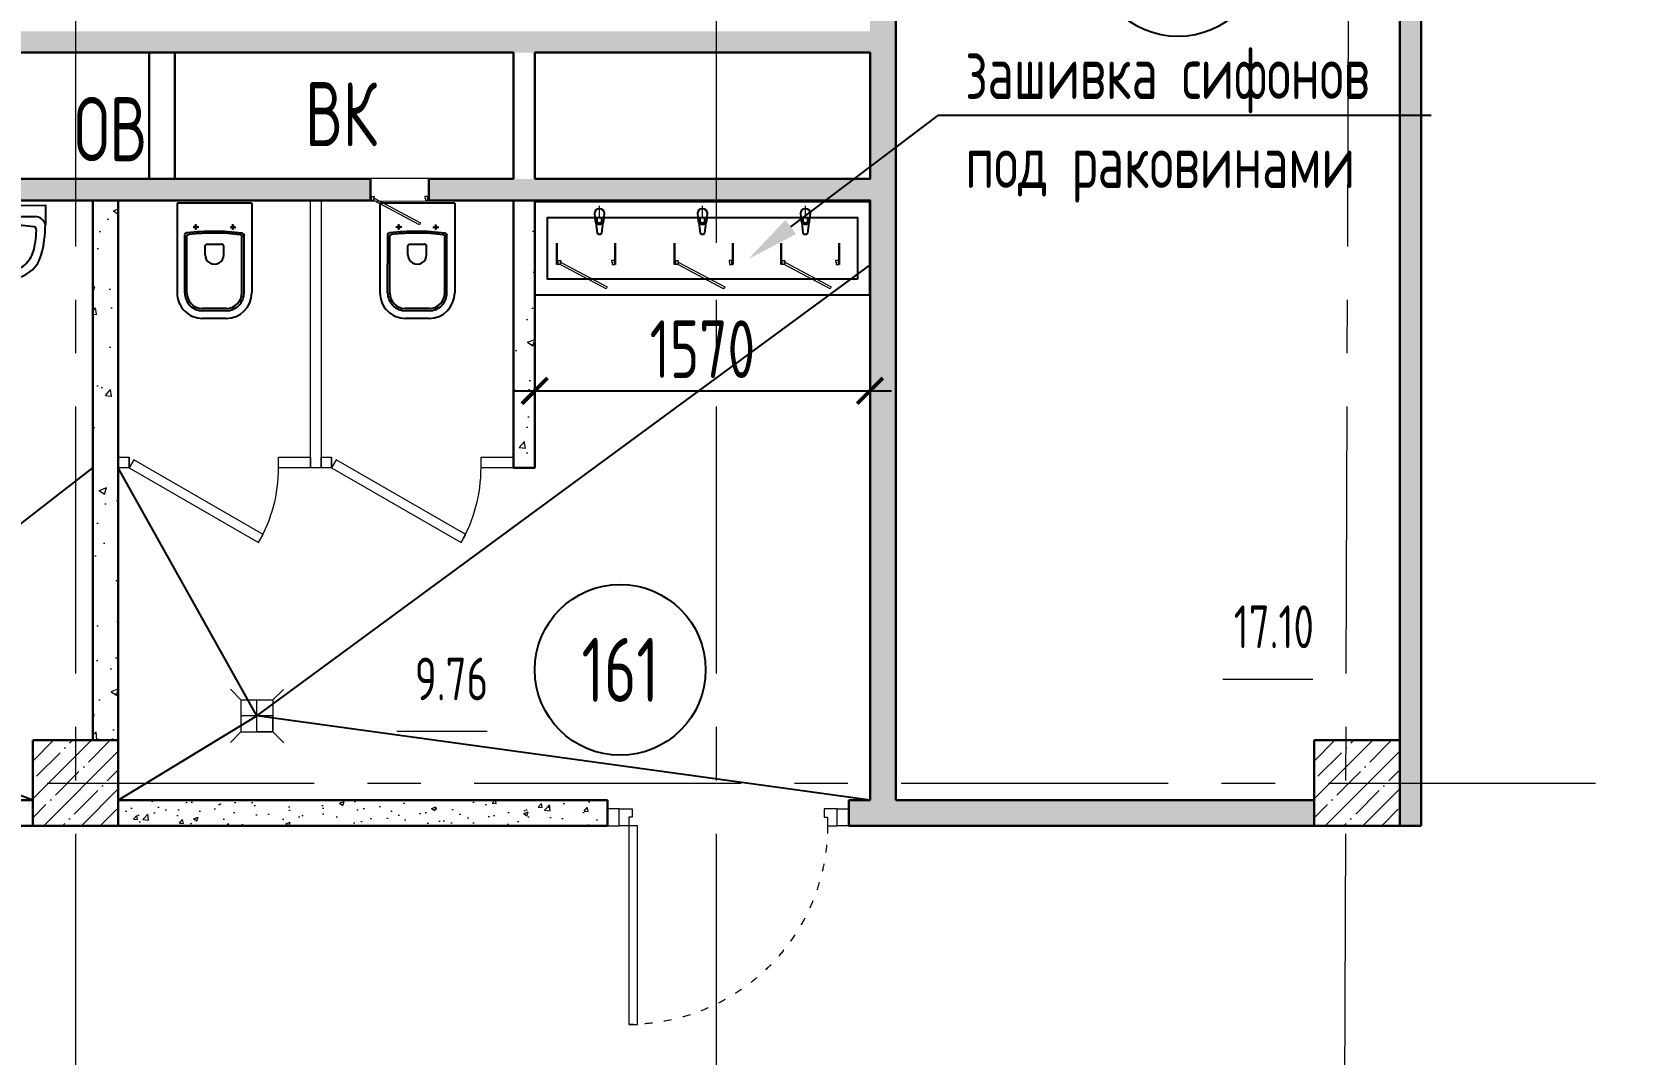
# Model space of a CAD drawing. Header units: millimetres. Extents: x -360149 to 682031, y -35655 to 209517.
# Drawn here: x -194439 to -186978, y 117332 to 122117 of the extents above; entities that cross this region are included whole.
import ezdxf
from ezdxf import colors
from ezdxf.entities.mleader import LeaderData, LeaderLine
from ezdxf.enums import TextEntityAlignment as Align
from ezdxf.math import Vec2, Vec3

# ---------------------------------------------------------------- set-up
doc = ezdxf.new("R2010")
doc.units = ezdxf.units.MM
doc.header["$MEASUREMENT"] = 0
doc.header["$PDMODE"] = 3
doc.header["$PDSIZE"] = -4
doc.linetypes.add('ACAD_ISO03W100', pattern=[30, 12, -18])
doc.linetypes.add('CENTER', pattern=[2, 1.25, -0.25, 0.25, -0.25])
doc.layers.get('0').update_dxf_attribs({"color": 250, "lineweight": 9})
doc.layers.get('Defpoints').update_dxf_attribs({"color": 6})
for name, color, linetype, lineweight in [('_АР ТЕКСТ', 250, 'Continuous', 25), ('АР_Выноски АПР', 7, 'Continuous', 5), ('АР_Двери', 175, 'Continuous', 18), ('АР_Колонны', 250, 'Continuous', 30), ('АР_Колонны Штрих', 250, 'Continuous', 5), ('АР_Маркер экспликации', 239, 'Continuous', 13), ('АР_Номер помещения', 1, 'Continuous', 25), ('АР_Оси', 195, 'Continuous', 9), ('АР_Отметки', 250, 'Continuous', 15), ('АР_Перегородки газоблок', 165, 'Continuous', 30), ('АР_Перегородки газоблок_Штрих', 165, 'Continuous', 5), ('АР_Перегородки сантехнические', 216, 'Continuous', 9), ('АР_Помещения_площадь', 19, 'Continuous', 9), ('Эвакуация', 7, 'Continuous', 9)]:
    doc.layers.add(name, color=color, linetype=linetype, lineweight=lineweight)
for name, color, linetype in [('АР_Отверстия', 251, 'Continuous'), ('Тонкая', 7, 'Continuous'), ('ТХ_ВК_оборуд.ТХ', 250, 'Continuous'), ('ТХ_ВК_трапы', 5, 'Continuous'), ('ТХ_сантехника', 253, 'Continuous')]:
    doc.layers.add(name, color=color, linetype=linetype)
doc.styles.add('ICOCPEUR', font='isocpeur.ttf')
doc.styles.add('ISOCPEUR', font='isocpeur.ttf', dxfattribs={"width": 0.7})
doc.styles.get("Standard").update_dxf_attribs({"font": 'isocpeur.ttf', "width": 0.7})
doc.dimstyles.new('R_100', dxfattribs={"dimtxt": 270, "dimasz": 120, "dimexe": 100, "dimexo": 0, "dimgap": 60, "dimtad": 1, "dimdec": 0, "dimrnd": 5, "dimzin": 0, "dimdsep": 46, "dimtxsty": 'ISOCPEUR', "dimblk": 'ARCHTICK', "dimcen": 0, "dimdle": 100, "dimclrd": 256, "dimclre": 256, "dimclrt": 256, "dimadec": 0, "dimazin": 0, "dimtfac": 2, "dimtdec": 0, "dimtofl": 0, "dimtmove": 1, "dimatfit": 3, "dimfxl": 1, "dimtvp": 3, "dimtolj": 1, "dimtzin": 0, "dimarcsym": 0})
pattern_1 = [(50, (0, 0), (215.17805, -18.82564), [22.5, -247.5]), (355, (0, 0), (-41.6254, 225.65764), [18, -198]), (100.45144, (17.93, -1.57), (173.55265, 206.832), [19.12206, -210.34263]), (46.1842, (0, 60), (320.1724, -49.65578), [33.75, -371.25]), (96.63564, (26.68, 55.86), (280.3986, 292.2356), [28.6831, -315.51413]), (351.18416, (0, 60), (280.3986, 292.2356), [27, -297]), (21, (30, 45), (179.07212, -120.78567), [22.5, -247.5]), (326, (30, 45), (72.9946, 217.54501), [18, -198]), (71.45144, (44.92, 34.93), (252.06671, 96.75935), [19.12206, -210.34263]), (37.5, (0, 0), (3.647957, 99.868156), [0, -195.6, 0, -201, 0, -198.75]), (7.5, (0, 0), (78.92086, 118.323514), [0, -114.6, 0, -191.1, 0, -75.75]), (327.5, (-66.9, 0), (160.14673, -6.766462), [0, -75, 0, -234, 0, -310.5]), (317.5, (-96.9, 0), (174.95585, 30.031495), [0, -97.5, 0, -155.4, 0, -220.5])]

# ---------------------------------------------------------------- blocks, each defined once
blk = doc.blocks.new('*U881')
for points in [[(-55, -80), (-55, 0), (-115, 0), (-115, -40), (-100, -40), (-100, -80), (-55, -80)], [(0, 0), (0, -80), (-55, -80), (-55, 0), (0, 0)], [(-1130, 0), (-1130, -80), (-1075, -80), (-1075, 0), (-1130, 0)], [(-1075, -80), (-1075, 0), (-1015, 0), (-1015, -40), (-1030, -40), (-1030, -80), (-1075, -80)]]:
    blk.add_lwpolyline(points)
blk.add_lwpolyline([(-100, -80), (-100, -1010), (-140, -1010), (-140, -80)], close=True)
at = {"linetype": 'ACAD_ISO03W100', "ltscale": 3}
blk.add_arc((-100, -80), 930, 180, 270, dxfattribs=at)
blk = doc.blocks.new('*U11')
for p, q in [((0, 0), (0, 50)), ((700, 0), (700, 50))]:
    blk.add_line(p, q)
blk.add_lwpolyline([(0, 0), (606.2, -350), (628.1, -312.1), (21.9, 37.9)], close=True)
blk.add_arc((0, 0), 700, 330, 0)
blk = doc.blocks.new('*U9')
for p, q in [((0, 0), (0, 50)), ((700, 0), (700, 50))]:
    blk.add_line(p, q)
blk.add_lwpolyline([(0, 0), (606.2, -350), (628.1, -312.1), (21.9, 37.9)], close=True)
blk.add_arc((0, 0), 700, 330, 0)
blk = doc.blocks.new('*U43')
at = {"layer": 'АР_Номер помещения', "color": 7}
blk.add_circle((-148.6, 854.3), 400, dxfattribs=at)
at = {"layer": 'АР_Помещения_площадь', "color": 7}
blk.add_line((483.2, -2555.5), (60.9, -2555.5), dxfattribs=at)
at = {"color": 7, "style": 'ISOCPEUR', "width": 0.7, "flags": 1}
blk.add_attdef('КАТЕГОРИЯ', (-499.2, -2092.2), '', height=250, dxfattribs=at)
at = {"layer": 'АР_Номер помещения', "color": 7, "style": 'ISOCPEUR', "width": 0.7}
blk.add_attdef('НОМЕР_ПОМЕЩЕНИЯ', text='', height=300, dxfattribs=at).set_placement((-148.6, 854.3), align=Align.MIDDLE_CENTER)
at = {"layer": 'АР_Помещения_площадь', "color": 7, "lineweight": 30, "width": 0.7, "flags": 104}
blk.add_attdef('ИМЯ_ПОМЕЩЕНИЯ', text='', height=100, dxfattribs=at).set_placement((157.6, 1217.1), align=Align.MIDDLE_CENTER)
at = {"layer": 'АР_Помещения_площадь', "color": 7, "style": 'ISOCPEUR', "width": 0.7}
blk.add_attdef('ПЛОЩАДЬ_ПОМЕЩЕНИЯ', text='', height=200, dxfattribs=at).set_placement((488.1, -2309), align=Align.MIDDLE_RIGHT)
blk = doc.blocks.new('*U44')
at = {"layer": 'АР_Номер помещения', "color": 7}
blk.add_circle((1297.4, -1678), 400, dxfattribs=at)
at = {"layer": 'АР_Помещения_площадь', "color": 7}
blk.add_line((674.2, -1967), (251.8, -1967), dxfattribs=at)
at = {"color": 7, "style": 'ISOCPEUR', "width": 0.7, "flags": 1}
blk.add_attdef('КАТЕГОРИЯ', (-499.2, -2092.2), '', height=250, dxfattribs=at)
at = {"layer": 'АР_Номер помещения', "color": 7, "style": 'ISOCPEUR', "width": 0.7}
blk.add_attdef('НОМЕР_ПОМЕЩЕНИЯ', text='', height=300, dxfattribs=at).set_placement((1297.4, -1678), align=Align.MIDDLE_CENTER)
at = {"layer": 'АР_Помещения_площадь', "color": 7, "lineweight": 30, "width": 0.7, "flags": 104}
blk.add_attdef('ИМЯ_ПОМЕЩЕНИЯ', text='', height=100, dxfattribs=at).set_placement((157.6, 1217.1), align=Align.MIDDLE_CENTER)
at = {"layer": 'АР_Помещения_площадь', "color": 7, "style": 'ISOCPEUR', "width": 0.7}
blk.add_attdef('ПЛОЩАДЬ_ПОМЕЩЕНИЯ', text='', height=200, dxfattribs=at).set_placement((679.1, -1720.5), align=Align.MIDDLE_RIGHT)
blk = doc.blocks.new('Из_буфера31843')
for p, q in [((355.9, 103.6), (351.9, 61.7)), ((365.8, 166.1), (359.2, 113.1)), ((363.3, 86.6), (363.3, 101.5)), ((390.5, 86.6), (363.3, 86.6)), ((394.6, 113.1), (388, 166.1)), ((390.5, 101.5), (390.5, 86.6)), ((401.9, 61.7), (397.9, 103.6)), ((905.9, 103.6), (901.9, 61.7)), ((915.8, 166.1), (909.2, 113.1)), ((913.3, 86.6), (913.3, 101.5)), ((940.5, 86.6), (913.3, 86.6)), ((944.6, 113.1), (938, 166.1)), ((940.5, 101.5), (940.5, 86.6)), ((951.9, 61.7), (947.9, 103.6)), ((1455.8, 103.6), (1451.8, 61.7)), ((1465.7, 166.1), (1459.1, 113.1)), ((1463.2, 86.6), (1463.2, 101.5)), ((1490.4, 86.6), (1463.2, 86.6)), ((1494.5, 113.1), (1487.9, 166.1)), ((1490.4, 101.5), (1490.4, 86.6)), ((1501.8, 61.7), (1497.8, 103.6))]:
    blk.add_line(p, q)
at = {"lineweight": 13, "ltscale": 500}
for p, q in [((376.9, 85), (376.9, 22.5)), ((926.9, 85), (926.9, 22.5)), ((1476.9, 85), (1476.9, 22.5))]:
    blk.add_line(p, q, dxfattribs=at)
for points in [[(1819.9, 500), (33.9, 500), (33.9, 0), (1819.9, 0)], [(1754.9, 415), (98.9, 415), (98.9, 85), (1754.9, 85)]]:
    blk.add_lwpolyline(points, close=True)
for centre, major_axis, start_param, end_param in [((376.9, 164.7), (-7.91, 7.91), 4.051589, 6.943986), ((926.9, 164.7), (-7.91, 7.91), 4.051589, 6.943986), ((1476.8, 164.7), (-7.91, 7.91), 4.051589, 6.943986), ((376.9, 101.7), (-14.9, -14.9), -1.35736, -0.875625), ((376.9, 101.7), (-14.9, 14.9), 4.498953, 6.496621), ((376.9, 101.5), (-9.62, 9.62), 3.926991, 7.068583), ((376.9, 101.7), (-14.9, 14.9), 4.017217, 4.498953), ((926.9, 101.7), (-14.9, -14.9), -1.35736, -0.875625), ((926.9, 101.7), (-14.9, 14.9), 4.498953, 6.496621), ((926.9, 101.5), (-9.62, 9.62), 3.926991, 7.068583), ((926.9, 101.7), (-14.9, 14.9), 4.017217, 4.498953), ((1476.8, 101.7), (-14.9, -14.9), -1.35736, -0.875625), ((1476.8, 101.7), (-14.9, 14.9), 4.498953, 6.496621), ((1476.8, 101.5), (-9.62, 9.62), 3.926991, 7.068583), ((1476.8, 101.7), (-14.9, 14.9), 4.017217, 4.498953), ((376.9, 61.7), (-17.7, -17.7), -0.785398, 2.356194), ((926.9, 61.7), (-17.7, -17.7), -0.785398, 2.356194), ((1476.8, 61.7), (-17.7, -17.7), -0.785398, 2.356194)]:
    blk.add_ellipse(centre, major_axis=major_axis, ratio=1, start_param=start_param, end_param=end_param)
blk = doc.blocks.new('Писуар')
for points in [[(0, 52.9), (116.5, 52.9, 0.328868), (164.1, 90, 0.066999), (144.5, 233.5, 0.172209), (82.4, 318.1, 0.143285), (0, 342, 0.143285), (-82.4, 318.1, 0.172209), (-144.5, 233.5, 0.066999), (-164.1, 90)], [(-58.2, 285.9, 0.137396), (-105.9, 222.3)], [(58.2, 285.9, -0.137396), (105.9, 222.3)], [(-164.1, 90, 0.328868), (-116.5, 52.9, 8)], [(0, 92.6, 0.419996), (-15.9, 76.8, 0.151492), (-10.6, 66.2), (0, 66.2)], [(0, 92.6, -0.419996), (15.9, 76.8, -0.151492), (10.6, 66.2), (0, 66.2)]]:
    blk.add_lwpolyline(points, format="xyb")
for points in [[(0, 0), (-164.1, 0), (-164.1, 90)], [(0, 0), (164.1, 0), (164.1, 90)], [(0, 52.9), (-116.5, 52.9)]]:
    blk.add_lwpolyline(points)
blk.add_lwpolyline([(-21.2, 0), (21.2, 0), (21.2, -15.9), (-21.2, -15.9)], close=True)
for centre, radius, start, end in [((0, 187.1), 114.7, 90, 120.51024), ((282.3, 110.1), 404.1, 163.87115, 178.96926), ((2.6, 912.1), 819.4, 262.01576, 269.81492)]:
    blk.add_arc(centre, radius, start, end)
at = {"extrusion": (0, 0, -1)}
for centre, radius, start, end in [((0, 187.1), 114.7, 90, 120.51024), ((282.3, 110.1), 404.1, 163.87115, 178.96926), ((2.6, 912.1), 819.4, 262.01576, 269.81492)]:
    blk.add_arc(centre, radius, start, end, dxfattribs=at)
for points, start_tangent, end_tangent in [([(-121.7, 117.4), (-111.2, 100.6)], (0.014037, -0.999901), (0.974129, -0.225992)), ([(121.7, 117.4), (111.2, 100.6)], (-0.014037, -0.999901), (-0.974129, -0.225992))]:
    blk.add_spline(points, degree=3, dxfattribs=dict(start_tangent=start_tangent, end_tangent=end_tangent))
for points in [[(-10.6, 132.4), (-10.6, 137.6), (-5.3, 137.6), (0, 137.6)], [(0, 121.8), (-5.3, 121.8), (-10.6, 127.1), (-10.6, 132.4)], [(10.6, 132.4), (10.6, 137.6), (5.3, 137.6), (0, 137.6)], [(0, 121.8), (5.3, 121.8), (10.6, 127.1), (10.6, 132.4)], [(164.1, 90), (158.8, 68.8), (137.6, 52.9), (116.5, 52.9)]]:
    blk.add_open_spline(points, degree=3)
blk = doc.blocks.new('унитаз поликлиники')
for p, q in [((0, 175), (0, -175)), ((0, 175), (420, 175)), ((125.6, 86.7), (99.5, 86.7)), ((112.4, 73.1), (112.4, 100.2)), ((420, 138.7), (149.6, 138.7)), ((420, 129), (156.8, 128.7)), ((191.9, -33.7), (191.9, 33.7)), ((242.4, 43.7), (201.9, 43.7)), ((494, 57.1), (494, -57.1)), ((504, 55), (504, -55)), ((540, 55), (540, -55)), ((112.3, -73), (112.3, -100.1)), ((242.4, -43.7), (201.9, -43.7)), ((125.5, -86.5), (99.4, -86.5)), ((420, -139), (147.9, -138.7)), ((420, -129), (155.2, -128.7)), ((0, -175), (420, -175))]:
    blk.add_line(p, q)
for centre, radius, start, end in [((420, 55), 120, 0, 90), ((420.5, 55.2), 83.5, 359.86187, 90.33349), ((420, 55), 74, 0, 90), ((242.4, 0), 43.7, 270, 90), ((420, -55), 120, 270, 0), ((420, -55), 84, 270, 0), ((420, -55), 74, 270, 358.40182)]:
    blk.add_arc(centre, radius, start, end)
at = {"extrusion": (0, 0, -1)}
for centre, major_axis, ratio, start_param, end_param in [((112.4, 86.8), (3.55, 3.55), 1, 5.504025, 11.78721), ((1158.1, 0), (-731, -726.4), 0.993775, 0.659849, 0.910919), ((984.1, 0), (-23.4, -941.4), 0.89728, 1.422258, 1.677847), ((149.5, 127.3), (-5.6, -10.5), 0.821373, 1.269211, 2.570669), ((154.4, 119.8), (-5.61, -7.72), 0.798093, 1.232924, 2.686723), ((201.9, -33.5), (4.12, -9.49), 0.964797, 0.42926, 1.943413), ((147.9, -127.5), (5.4, -10.4), 0.836443, 0.56114, 1.877577), ((155.2, -117.5), (5.3, -10.4), 0.842984, 0.549902, 1.8819)]:
    blk.add_ellipse(centre, major_axis=major_axis, ratio=ratio, start_param=start_param, end_param=end_param, dxfattribs=at)
for centre, major_axis, ratio, start_param, end_param in [((201.9, 33.5), (4.12, 9.49), 0.964797, 0.42926, 1.943413), ((112.3, -86.6), (3.54, -3.55), 1, 5.504025, 11.78721)]:
    blk.add_ellipse(centre, major_axis=major_axis, ratio=ratio, start_param=start_param, end_param=end_param)
blk = doc.blocks.new('_ArchTick')
at = {"color": 0, "linetype": 'ByBlock', "const_width": 0.15}
blk.add_lwpolyline([(-0.5, -0.5), (0.5, 0.5)], dxfattribs=at)
blk = doc.blocks.new('*D833')
at = {"layer": 'Defpoints', "lineweight": -2, "ltscale": 100, "transparency": 16777216}
for p, q in [((-192083.9, 120436.6), (-192083.9, 120536.7)), ((-190513.9, 120436.7), (-190513.9, 120536.7)), ((-192183.9, 120436.7), (-190413.9, 120436.7))]:
    blk.add_line(p, q, dxfattribs=at)
at = {"layer": 'Defpoints', "color": 0, "lineweight": 13, "ltscale": 100, "transparency": 16777216}
for p in [(-192083.9, 120436.6), (-190513.9, 120436.7), (-190513.9, 120436.7)]:
    blk.add_point(p, dxfattribs=at)
at = {"layer": 'Defpoints', "lineweight": -2, "ltscale": 100, "transparency": 16777216, "xscale": 120, "yscale": 120, "zscale": 120, "rotation": 180}
blk.add_blockref('_ArchTick', (-192083.9, 120436.7), dxfattribs=at)
at = {"layer": 'Defpoints', "lineweight": -2, "ltscale": 100, "transparency": 16777216, "xscale": 120, "yscale": 120, "zscale": 120}
blk.add_blockref('_ArchTick', (-190513.9, 120436.7), dxfattribs=at)
at = {"layer": 'Defpoints', "ltscale": 100, "transparency": 16777216, "insert": (-191298.9, 120631.7), "char_height": 270, "attachment_point": 5, "style": 'ISOCPEUR'}
blk.add_mtext('\\A1;1570', dxfattribs=at)
blk = doc.blocks.new('_DotSmall')
at = {"color": 0, "linetype": 'ByBlock', "const_width": 0.5}
blk.add_lwpolyline([(-0.0625, 0, 1), (0.0625, 0, 1)], format="xyb", close=True, dxfattribs=at)
blk = doc.blocks.new('Трап ТХ')
at = {"layer": 'ТХ_ВК_трапы', "color": 5, "lineweight": 0}
for p, q in [((305243.2, -196674.3), (305292.9, -196724.5)), ((305292.9, -196724.5), (305292.9, -196874.5)), ((305292.9, -196724.5), (305442.2, -196724.5)), ((305367.6, -196874.5), (305367.6, -196724.5)), ((305491.2, -196675.5), (305442.2, -196724.5)), ((305442.2, -196724.5), (305442.2, -196874.5)), ((305442.2, -196799.5), (305292.9, -196799.5)), ((305442.2, -196874.5), (305442.2, -196799.5)), ((305243.2, -196924.3), (305292.9, -196874.5)), ((305292.9, -196874.5), (305442.2, -196874.5)), ((305442.2, -196874.5), (305367.6, -196874.5)), ((305493.2, -196925.5), (305442.2, -196874.5))]:
    blk.add_line(p, q, dxfattribs=at)
blk = doc.blocks.new('*U1076')
at = {"color": 7}
blk.add_wipeout([(-565, 60), (445, 60), (445, -310), (-565, -310)], dxfattribs=at)
for p, q in [((-530, 60), (-565, 60)), ((-550, 60), (-550, -10)), ((-550, -10), (-550, 60)), ((-510, 60), (-530, 60)), ((-510, 20), (-510, 60)), ((-500, 20), (-510, 20)), ((-500, -10), (-500, 20)), ((380, -10), (380, 20)), ((380, 20), (390, 20)), ((390, 20), (390, 60)), ((390, 60), (410, 60)), ((410, 60), (445, 60)), ((430, 60), (430, -10)), ((430, -10), (430, 60)), ((-565, -10), (-530, -10)), ((-530, -10), (-500, -10)), ((410, -10), (380, -10)), ((445, -10), (410, -10))]:
    blk.add_line(p, q)
at = {"lineweight": 30}
for p, q in [((-565, 60), (-565, -310)), ((445, 60), (445, -310))]:
    blk.add_line(p, q, dxfattribs=at)
blk.add_lwpolyline([(389, 60), (370, 25), (-424, 448), (-406, 483)], close=True)
blk = doc.blocks.new('*U1077')
at = {"color": 7}
blk.add_wipeout([(-565, 60), (445, 60), (445, -310), (-565, -310)], dxfattribs=at)
for p, q in [((-530, 60), (-565, 60)), ((-550, 60), (-550, -10)), ((-550, -10), (-550, 60)), ((-510, 60), (-530, 60)), ((-510, 20), (-510, 60)), ((-500, 20), (-510, 20)), ((-500, -10), (-500, 20)), ((380, -10), (380, 20)), ((380, 20), (390, 20)), ((390, 20), (390, 60)), ((390, 60), (410, 60)), ((410, 60), (445, 60)), ((430, 60), (430, -10)), ((430, -10), (430, 60)), ((-565, -10), (-530, -10)), ((-530, -10), (-500, -10)), ((410, -10), (380, -10)), ((445, -10), (410, -10))]:
    blk.add_line(p, q)
at = {"lineweight": 30}
for p, q in [((-565, 60), (-565, -310)), ((445, 60), (445, -310))]:
    blk.add_line(p, q, dxfattribs=at)
blk.add_lwpolyline([(389, 60), (370, 25), (-424, 448), (-406, 483)], close=True)
blk = doc.blocks.new('*U1558')
at = {"color": 7}
blk.add_wipeout([(-565, 60), (445, 60), (445, -313), (-565, -313)], dxfattribs=at)
for p, q in [((-530, 60), (-565, 60)), ((-550, 60), (-550, -10)), ((-550, -10), (-550, 60)), ((-510, 60), (-530, 60)), ((-510, 20), (-510, 60)), ((-500, 20), (-510, 20)), ((-500, -10), (-500, 20)), ((380, -10), (380, 20)), ((380, 20), (390, 20)), ((390, 20), (390, 60)), ((390, 60), (410, 60)), ((410, 60), (445, 60)), ((430, 60), (430, -10)), ((430, -10), (430, 60)), ((-565, -10), (-530, -10)), ((-530, -10), (-500, -10)), ((410, -10), (380, -10)), ((445, -10), (410, -10))]:
    blk.add_line(p, q)
at = {"lineweight": 30}
for p, q in [((-565, 60), (-565, -313)), ((445, 60), (445, -313))]:
    blk.add_line(p, q, dxfattribs=at)
blk.add_lwpolyline([(389, 60), (370, 25), (-424, 448), (-406, 483)], close=True)

msp = doc.modelspace()

# ---------------------------------------------------------------- hatches: boundary and pattern name
at = {"layer": 'АР_Колонны Штрих', "ltscale": 100}
h = msp.add_hatch(dxfattribs=at)
h.set_pattern_fill('ANSI35', color=256, scale=500)
h.set_pattern_definition([(45, (-1151486.01, 158672.16), (-88.388348, 88.388348), []), (45, (-1151397.63, 158672.16), (-88.388348, 88.388348), [156.25, -31.25, 0, -31.25])])
h.paths.add_polyline_path([(-194033.92, 118800.68), (-194433.92, 118800.68), (-194433.92, 118400.68), (-194033.92, 118400.68)])
h = msp.add_hatch(dxfattribs=at)
h.set_pattern_fill('ANSI35', color=256, scale=500)
h.set_pattern_definition([(45, (-1145486.01, 158672.16), (-88.388348, 88.388348), []), (45, (-1145397.63, 158672.16), (-88.388348, 88.388348), [156.25, -31.25, 0, -31.25])])
h.paths.add_polyline_path([(-188033.92, 118800.68), (-188433.92, 118800.68), (-188433.92, 118400.68), (-188033.92, 118400.68)])
at = {"layer": 'АР_Перегородки газоблок_Штрих', "ltscale": 100}
h = msp.add_hatch(dxfattribs=at)
h.set_pattern_fill('AR-CONC', color=256, scale=30)
h.set_pattern_definition(pattern_1)
h.paths.add_polyline_path([(-190393.92, 123152.39), (-190513.92, 123152.39), (-190513.91, 122120.32), (-197362.45, 122120.32), (-197362.45, 122020.31), (-190513.91, 122020.31), (-190513.9, 121428.48), (-197383.92, 121428.48), (-197383.92, 121328.5), (-190513.9, 121328.51), (-190513.9, 121322.61), (-190513.9, 121322.61), (-190513.9, 120884.3), (-190513.86, 118520.66), (-190613.18, 118520.66), (-190613.18, 118400.66), (-188433.92, 118400.68), (-188433.92, 118520.68), (-190393.86, 118520.66)])
edge = h.paths.add_edge_path()
edge.add_line((-197363.92, 121105.74), (-197363.92, 121143.32))
edge.add_arc((-197538.81, 121433.33), 338.67, 279.328159, 301.092484, ccw=False)
edge.add_line((-197483.92, 121099.14), (-197483.92, 118520.66))
edge.add_line((-197483.92, 118520.66), (-197633.88, 118520.65))
edge.add_line((-197633.88, 118520.65), (-197633.87, 118400.65))
edge.add_line((-197633.87, 118400.65), (-197264.95, 118400.65))
edge.add_line((-197264.95, 118400.65), (-197264.96, 118520.65))
edge.add_line((-197264.96, 118520.65), (-197363.92, 118520.67))
edge.add_line((-197363.92, 118520.67), (-197363.92, 121105.74))
h.paths.add_polyline_path([(-187933.92, 123270.68), (-187993.92, 123270.82), (-188033.91, 123270.82), (-188033.92, 121714.32), (-188033.92, 118400.68), (-187933.92, 118400.68), (-187933.92, 121948.47)])
h = msp.add_hatch(dxfattribs=at)
h.set_pattern_fill('AR-CONC', color=256, scale=2)
h.set_pattern_definition([(50, (-674236.68, -51868.7), (364.36934, -31.87817), [38.1, -419.1]), (355, (-674236.68, -51868.7), (-70.48684, 382.1137), [30.48, -335.28117]), (100.451445, (-674206.3, -51871.36), (293.8825, 350.2355), [32.38002, -356.1805]), (46.1842, (-674236.7, -51767.1), (542.1581, -84.08466), [57.15, -628.65]), (96.63556, (-674191.5, -51774.1), (474.80827, 494.85225), [48.57005, -534.2712]), (351.18415, (-674236.7, -51767.1), (474.80827, 494.85225), [45.71993, -502.91946]), (21, (-674185.88, -51792.5), (303.22878, -204.5304), [38.1, -419.1]), (326, (-674185.88, -51792.5), (123.60406, 368.37593), [30.48, -335.28]), (71.451445, (-674160.6, -51809.55), (426.83284, 163.84554), [32.38002, -356.17988]), (37.5, (-674236.68, -51868.7), (6.177207, 169.110078), [0, -331.216, 0, -340.36, 0, -336.55]), (7.5, (-674236.68, -51868.7), (133.639325, 200.36115), [0, -194.056, 0, -323.596, 0, -128.27]), (327.5, (-674349.96, -51868.7), (271.18119, -11.457488), [0, -127, 0, -396.24, 0, -525.78]), (317.5, (-674400.76, -51868.7), (296.25836, 50.85298), [0, -165.1, 0, -263.144, 0, -373.38])])
h.paths.add_polyline_path([(-194153.92, 121328.51), (-194153.91, 118800.71), (-194033.93, 118800.65), (-194033.92, 121328.51)])
h = msp.add_hatch(dxfattribs=at)
h.set_pattern_fill('AR-CONC', color=256, scale=2)
h.set_pattern_definition([(50, (-672286.7, -50233.2), (364.36934, -31.87817), [38.1, -419.1]), (355, (-672286.7, -50233.2), (-70.48684, 382.1137), [30.48, -335.28117]), (100.451445, (-672256.33, -50235.87), (293.8825, 350.2355), [32.38002, -356.1805]), (46.1842, (-672286.7, -50131.6), (542.1581, -84.08466), [57.15, -628.65]), (96.63556, (-672241.5, -50138.6), (474.80827, 494.85225), [48.57005, -534.2712]), (351.18415, (-672286.7, -50131.6), (474.80827, 494.85225), [45.71993, -502.91946]), (21, (-672235.9, -50157), (303.22878, -204.5304), [38.1, -419.1]), (326, (-672235.9, -50157), (123.60406, 368.37593), [30.48, -335.28]), (71.451445, (-672210.62, -50174.06), (426.83284, 163.84554), [32.38002, -356.17988]), (37.5, (-672286.69, -50233.21), (6.177207, 169.110078), [0, -331.216, 0, -340.36, 0, -336.55]), (7.5, (-672286.7, -50233.21), (133.639325, 200.36115), [0, -194.056, 0, -323.596, 0, -128.27]), (327.5, (-672399.98, -50233.21), (271.18119, -11.457488), [0, -127, 0, -396.24, 0, -525.78]), (317.5, (-672450.78, -50233.21), (296.25836, 50.85298), [0, -165.1, 0, -263.144, 0, -373.38])])
h.paths.add_polyline_path([(-192183.93, 121200.32), (-192183.93, 120116.18), (-192083.93, 120116.15), (-192083.92, 121200.32)])
h = msp.add_hatch(dxfattribs=at)
h.set_pattern_fill('AR-CONC', color=256, scale=30)
h.set_pattern_definition(pattern_1)
h.paths.add_polyline_path([(-194433.91, 118520.65), (-196134.95, 118520.66), (-196134.95, 118400.65), (-194433.92, 118400.65)])
h = msp.add_hatch(dxfattribs=at)
h.set_pattern_fill('AR-CONC', color=256, scale=30)
h.set_pattern_definition(pattern_1)
h.paths.add_polyline_path([(-194033.92, 118520.7), (-194033.92, 118400.7), (-194033.91, 118400.7), (-194033.92, 118520.7), (-191743.18, 118520.67), (-191743.17, 118400.67), (-194033.92, 118400.7), (-194033.92, 118520.7), (-194033.91, 118400.7), (-194033.92, 118520.7)])

# ---------------------------------------------------------------- linework, layer by layer
at = {"layer": 'АР_Колонны', "ltscale": 100}
for points in [[(-194433.92, 118800.68), (-194033.92, 118800.68), (-194033.92, 118400.68), (-194433.92, 118400.68)], [(-188433.92, 118800.68), (-188033.92, 118800.68), (-188033.92, 118400.68), (-188433.92, 118400.68)]]:
    msp.add_lwpolyline(points, close=True, dxfattribs=at)
at = {"layer": 'АР_Оси', "linetype": 'CENTER', "ltscale": 1000}
for p, q in [((-194233.92, 134363.15), (-194233.92, 78630.8)), ((-191233.92, 134363.15), (-191233.92, 74900.03)), ((-188233.92, 134363.15), (-188423.92, 78630.8)), ((-224367.61, 118600.68), (-141189.21, 118600.68))]:
    msp.add_line(p, q, dxfattribs=at)
at = {"layer": 'АР_Перегородки газоблок', "ltscale": 100}
msp.add_line((-188033.92, 121714.32), (-188033.92, 123270.82), dxfattribs=at)
for points in [[(-188033.91, 123270.82), (-187933.92, 123270.82), (-187933.92, 121744.5)], [(-190393.86, 123152.39), (-190393.86, 118520.66)], [(-192183.93, 122020.32), (-195903.92, 122020.32)], [(-193889.13, 121428.51), (-193889.13, 122020.32)], [(-193769.13, 122020.32), (-193769.13, 121428.48)], [(-192183.93, 121428.5), (-192183.93, 122020.32)], [(-190513.91, 122020.31), (-192083.93, 122020.32)], [(-192083.93, 122020.32), (-192083.93, 121428.48)], [(-192083.93, 121428.48), (-190513.9, 121428.48), (-190513.91, 122020.31), (-192083.93, 122020.31)], [(-187933.92, 121948.47), (-187933.92, 118400.68)], [(-188033.92, 118400.68), (-188033.92, 121828.47)], [(-195903.92, 121428.48), (-192912.49, 121428.49)], [(-193188.92, 121428.5), (-192183.93, 121428.5)], [(-192183.93, 121328.51), (-195903.92, 121328.51)], [(-194153.91, 118800.68), (-194153.92, 121328.51)], [(-194033.92, 121328.51), (-194033.92, 118800.68)], [(-192183.93, 120076.15), (-192183.93, 121328.51)], [(-192183.93, 121328.48), (-192183.93, 121328.51)], [(-192183.92, 121328.48), (-190513.9, 121328.51), (-190513.86, 118520.66)], [(-192083.92, 121328.48), (-192083.93, 120076.15)], [(-192083.93, 120076.15), (-192183.93, 120076.15)], [(-196134.95, 118520.65), (-194433.92, 118520.65)], [(-194033.92, 118520.68), (-191743.18, 118520.68)], [(-191743.18, 118520.69), (-191743.18, 118400.69)], [(-190613.18, 118520.66), (-190513.86, 118520.66)], [(-190613.18, 118400.66), (-190613.18, 118520.66)], [(-190393.86, 118520.65), (-188433.92, 118520.68)], [(-194433.92, 118400.65), (-196134.95, 118400.64)], [(-191743.18, 118400.66), (-194033.92, 118400.68)], [(-188433.92, 118400.68), (-190613.18, 118400.66)], [(-188033.92, 118400.68), (-187933.92, 118400.68)]]:
    msp.add_lwpolyline(points, dxfattribs=at)
at = {"layer": 'АР_Перегородки сантехнические', "lineweight": 0}
for points in [[(-193133.93, 121328.51), (-193083.93, 121328.51), (-193083.92, 120076.15), (-193133.92, 120076.15)], [(-193983.44, 120126.15), (-193983.44, 120076.15), (-194033.92, 120076.15), (-194033.92, 120126.15)], [(-193133.92, 120126.15), (-193133.92, 120076.15), (-193283.44, 120076.15), (-193283.44, 120126.15)], [(-193035.47, 120126.15), (-193035.47, 120076.15), (-193083.92, 120076.15), (-193083.92, 120126.15)], [(-192183.93, 120126.15), (-192183.93, 120076.15), (-192335.47, 120076.15), (-192335.47, 120126.15)]]:
    msp.add_lwpolyline(points, close=True, dxfattribs=at)
at = {"layer": 'Тонкая', "ltscale": 500}
for points in [[(-194433.92, 118520.65), (-195596.72, 118956.11), (-194153.92, 120076.14)], [(-194033.92, 118520.68), (-193384.78, 118915.17), (-194033.92, 120076.15)]]:
    msp.add_lwpolyline(points, dxfattribs=at)
at = {"layer": 'Эвакуация', "lineweight": 18}
msp.add_line((-193933.36, 122018.03), (-193889.13, 122020.7), dxfattribs=at)

# ---------------------------------------------------------------- block references
at = {"layer": 'АР_Двери', "lineweight": 30}
for name, p in [('*U9', (-193983.44, 120076.15)), ('*U11', (-193035.47, 120076.15))]:
    msp.add_blockref(name, p, dxfattribs=at)
at = {"layer": 'АР_Двери', "xscale": -1}
msp.add_blockref('*U881', (-191743.18, 118480.66), dxfattribs=at)
at = {"layer": 'АР_Маркер экспликации'}
ref = msp.add_blockref('*U43', (-188923.68, 121641.25), dxfattribs=at)
ref.add_attrib('НОМЕР_ПОМЕЩЕНИЯ', '162', dxfattribs={"layer": 'АР_Номер помещения', "color": 7, "height": 300, "style": 'ISOCPEUR', "width": 0.7}).set_placement((-189072.24, 122495.56), align=Align.MIDDLE_CENTER)
ref.add_attrib('ПЛОЩАДЬ_ПОМЕЩЕНИЯ', '17.10', dxfattribs={"layer": 'АР_Помещения_площадь', "color": 7, "height": 200, "style": 'ISOCPEUR', "width": 0.7}).set_placement((-188435.54, 119332.24), align=Align.MIDDLE_RIGHT)
ref = msp.add_blockref('*U44', (-192981.19, 120808.51), dxfattribs=at)
ref.add_attrib('НОМЕР_ПОМЕЩЕНИЯ', '161', dxfattribs={"layer": 'АР_Номер помещения', "color": 7, "height": 300, "style": 'ISOCPEUR', "width": 0.7}).set_placement((-191683.79, 119130.51), align=Align.MIDDLE_CENTER)
ref.add_attrib('ПЛОЩАДЬ_ПОМЕЩЕНИЯ', '9.76', dxfattribs={"layer": 'АР_Помещения_площадь', "color": 7, "height": 200, "style": 'ISOCPEUR', "width": 0.7}).set_placement((-192302.11, 119088.01), align=Align.MIDDLE_RIGHT)
at = {"layer": 'ТХ_ВК_оборуд.ТХ'}
msp.add_blockref('Трап ТХ', (-498752.34, 315714.7), dxfattribs=at)
at = {"layer": 'ТХ_сантехника', "ltscale": 100, "rotation": 180.0015666875582}
msp.add_blockref('Писуар', (-194539.43, 121305.18), dxfattribs=at)
at = {"layer": 'ТХ_сантехника', "rotation": 270.0015666875582}
for p in [(-193583.95, 121315.75), (-192633.94, 121315.72)]:
    msp.add_blockref('унитаз поликлиники', p, dxfattribs=at)
at = {"layer": 'ТХ_сантехника', "xscale": -0.876620401558563, "yscale": 0.876620401558563, "zscale": 0.876620401558563, "rotation": 180}
msp.add_blockref('Из_буфера31843', (-192111.43, 121322.61), dxfattribs=at)

# ---------------------------------------------------------------- texts
at = {"layer": 'АР_Отверстия', "color": 1, "ltscale": 100, "insert": (-192991.11, 121731.9), "char_height": 300, "attachment_point": 5, "line_spacing_factor": 0.7, "style": 'ICOCPEUR'}
msp.add_mtext('\\A1;{\\W0.7;ВК}', dxfattribs=at)
at = {"layer": 'АР_Отверстия', "ltscale": 100, "insert": (-194069.8, 121661.75), "char_height": 300, "attachment_point": 5, "line_spacing_factor": 0.7, "style": 'ICOCPEUR'}
msp.add_mtext('\\A1;{\\W0.7;ОВ}', dxfattribs=at)

# ---------------------------------------------------------------- dimensions: what is measured, and where the dimension line sits
at = {"layer": 'Defpoints', "ltscale": 100}
dim = msp.add_linear_dim(base=(-190513.89, 120436.66), p1=(-192083.93, 120436.64), p2=(-190513.89, 120436.66), dimstyle='R_100', override={"dimpost": '\\X', "dimfxl": 2.5, "dimarcsym": 1}, dxfattribs=at)
dim.commit()
dim.dimension.update_dxf_attribs({"geometry": '*D833', "text_midpoint": (-191298.91, 120631.66)})

# ---------------------------------------------------------------- leaders
at = {"layer": '_АР ТЕКСТ'}
ml = msp.add_multileader_mtext('Standard', dxfattribs=at)
ml.set_content('{\\W0.8;-2,550}', color=256, style='ISOCPEUR')
ml.set_leader_properties(color=256, linetype='Continuous', lineweight=-1)
ml.set_arrow_properties(name='DOTSMALL')
ml.build(insert=Vec2(0, 0))
ml.multileader.update_dxf_attribs({"has_text_frame": 1, "text_left_attachment_type": 4, "text_right_attachment_type": 4, "dogleg_length": 100, "arrow_head_size": 180})
ctx = ml.context
ctx.base_point, ctx.char_height, ctx.arrow_head_size, ctx.landing_gap_size, ctx.plane_origin = Vec3(-302775.82, 123943.26, -1.96), 250, 180, 50, Vec3(-302295.49, 121699.25, -1.96)
ctx.left_attachment, ctx.right_attachment = 4, 4
notes = []
notes.append((ctx, [(0, (0, 0, 0), (0, 0), (1, 0), 1, [])]))
ctx.mtext.insert, ctx.mtext.width, ctx.mtext.defined_height, ctx.mtext.line_spacing_style, ctx.mtext.flow_direction = Vec3(-302725.82, 124276.6, -1.96), 801.0864, 330.71, 2, 5
ml = msp.add_multileader_mtext('Standard', dxfattribs=at)
ml.set_content('{\\W0.8;-2,550}', color=256, style='ISOCPEUR')
ml.set_leader_properties(color=256, linetype='Continuous', lineweight=-1)
ml.set_arrow_properties(name='DOTSMALL')
ml.build(insert=Vec2(0, 0))
ml.multileader.update_dxf_attribs({"has_text_frame": 1, "text_left_attachment_type": 4, "text_right_attachment_type": 4, "dogleg_length": 100, "arrow_head_size": 180})
ctx = ml.context
ctx.base_point, ctx.char_height, ctx.arrow_head_size, ctx.landing_gap_size, ctx.plane_origin = Vec3(-314736.01, 120073.28, -1.96), 250, 180, 50, Vec3(-314255.68, 117829.26, -1.96)
ctx.left_attachment, ctx.right_attachment = 4, 4
notes.append((ctx, [(0, (0, 0, 0), (0, 0), (1, 0), 1, [])]))
ctx.mtext.insert, ctx.mtext.width, ctx.mtext.defined_height, ctx.mtext.line_spacing_style, ctx.mtext.flow_direction = Vec3(-314686.01, 120406.61, -1.96), 801.0864, 330.71, 2, 5
at = {"layer": 'АР_Выноски АПР'}
ml = msp.add_multileader_mtext('Standard', dxfattribs=at)
ml.set_content('зашивка сифонов \\Pпод раковинами', color=256, style='ISOCPEUR')
ml.set_leader_properties()
ml.build(insert=Vec2(0, 0))
ml.multileader.update_dxf_attribs({"text_left_attachment_type": 6, "text_right_attachment_type": 6, "dogleg_length": 100, "arrow_head_size": 250})
ctx = ml.context
ctx.base_point, ctx.char_height, ctx.arrow_head_size, ctx.landing_gap_size, ctx.plane_origin = Vec3(-190093.21, 121727.8), 250, 250, 25, Vec3(-184592.62, 131529.89)
ctx.left_attachment, ctx.right_attachment = 6, 6
notes.append((ctx, [(0, (1, 1, 0), (-190193.21, 121727.8), (1, 0), 100, [(2, [(-191084.34, 121053.22)], 0, [])])]))
ctx.mtext.insert, ctx.mtext.width, ctx.mtext.defined_height, ctx.mtext.flow_direction = Vec3(-190068.21, 122052.8), 4200.7654, 12.17, 5
at = {"layer": 'АР_Отметки'}
ml = msp.add_multileader_mtext('Standard', dxfattribs=at)
ml.set_content('%%P0,000', color=256, style='ISOCPEUR')
ml.set_leader_properties(color=256, linetype='Continuous', lineweight=-1)
ml.set_arrow_properties(name='DOTSMALL')
ml.build(insert=Vec2(0, 0))
ml.multileader.update_dxf_attribs({"has_text_frame": 1, "text_left_attachment_type": 4, "text_right_attachment_type": 4, "dogleg_length": 100, "arrow_head_size": 180})
ctx = ml.context
ctx.base_point, ctx.char_height, ctx.arrow_head_size, ctx.landing_gap_size, ctx.plane_origin = Vec3(-188172.51, 132152.93), 250, 180, 50, Vec3(-190605.43, 130585.92)
ctx.left_attachment, ctx.right_attachment = 4, 4
notes.append((ctx, [(0, (0, 0, 0), (0, 0), (1, 0), 1, [])]))
ctx.mtext.insert, ctx.mtext.width, ctx.mtext.line_spacing_style, ctx.mtext.flow_direction = Vec3(-188122.51, 132486.27), 852.697, 2, 5
ml = msp.add_multileader_mtext('Standard', dxfattribs=at)
ml.set_content('%%P0,000', color=256, style='ISOCPEUR')
ml.set_leader_properties(color=256, linetype='Continuous', lineweight=-1)
ml.set_arrow_properties(name='DOTSMALL')
ml.build(insert=Vec2(0, 0))
ml.multileader.update_dxf_attribs({"has_text_frame": 1, "text_left_attachment_type": 4, "text_right_attachment_type": 4, "dogleg_length": 100, "arrow_head_size": 180})
ctx = ml.context
ctx.base_point, ctx.char_height, ctx.arrow_head_size, ctx.landing_gap_size, ctx.plane_origin = Vec3(-195860.62, 128720.74, -0.16), 250, 180, 50, Vec3(-198931.7, 127131.19, -0.16)
ctx.left_attachment, ctx.right_attachment = 4, 4
notes.append((ctx, [(0, (0, 0, 0), (0, 0), (1, 0), 1, [])]))
ctx.mtext.insert, ctx.mtext.width, ctx.mtext.line_spacing_style, ctx.mtext.flow_direction = Vec3(-195810.62, 129054.08, -0.16), 852.697, 2, 5
ml = msp.add_multileader_mtext('Standard', dxfattribs=at)
ml.set_content('{\\W0.8;-2,250}', color=256, style='ISOCPEUR')
ml.set_leader_properties(color=256, linetype='Continuous', lineweight=-1)
ml.set_arrow_properties(name='DOTSMALL')
ml.build(insert=Vec2(0, 0))
ml.multileader.update_dxf_attribs({"has_text_frame": 1, "text_left_attachment_type": 4, "text_right_attachment_type": 4, "dogleg_length": 100, "arrow_head_size": 180})
ctx = ml.context
ctx.base_point, ctx.char_height, ctx.arrow_head_size, ctx.landing_gap_size, ctx.plane_origin = Vec3(-297233.62, 128352.86), 250, 180, 50, Vec3(-296855.54, 126878.84)
ctx.left_attachment, ctx.right_attachment = 4, 4
notes.append((ctx, [(0, (0, 0, 0), (0, 0), (1, 0), 1, [])]))
ctx.mtext.insert, ctx.mtext.width, ctx.mtext.defined_height, ctx.mtext.line_spacing_style, ctx.mtext.flow_direction = Vec3(-297183.62, 128686.19), 769.989, 343.89, 2, 5
ml = msp.add_multileader_mtext('Standard', dxfattribs=at)
ml.set_content('0,000', color=256, style='ISOCPEUR')
ml.set_leader_properties(color=256, linetype='Continuous', lineweight=-1)
ml.set_arrow_properties(name='DOTSMALL')
ml.build(insert=Vec2(0, 0))
ml.multileader.update_dxf_attribs({"has_text_frame": 1, "text_left_attachment_type": 4, "text_right_attachment_type": 4, "dogleg_length": 100, "arrow_head_size": 180})
ctx = ml.context
ctx.base_point, ctx.char_height, ctx.arrow_head_size, ctx.landing_gap_size, ctx.plane_origin = Vec3(-202684.24, 121780.85, -0.16), 250, 180, 50, Vec3(-205755.32, 120191.3, -0.16)
ctx.left_attachment, ctx.right_attachment = 4, 4
notes.append((ctx, [(0, (0, 0, 0), (0, 0), (1, 0), 1, [])]))
ctx.mtext.insert, ctx.mtext.width, ctx.mtext.line_spacing_style, ctx.mtext.flow_direction = Vec3(-202634.24, 122114.19, -0.16), 852.697, 2, 5
ml = msp.add_multileader_mtext('Standard', dxfattribs=at)
ml.set_content('{\\W0.8;-2,250}', color=256, style='ISOCPEUR')
ml.set_leader_properties(color=256, linetype='Continuous', lineweight=-1)
ml.set_arrow_properties(name='DOTSMALL')
ml.build(insert=Vec2(0, 0))
ml.multileader.update_dxf_attribs({"has_text_frame": 1, "text_left_attachment_type": 4, "text_right_attachment_type": 4, "dogleg_length": 100, "arrow_head_size": 180})
ctx = ml.context
ctx.base_point, ctx.char_height, ctx.arrow_head_size, ctx.landing_gap_size, ctx.plane_origin = Vec3(-298305.8, 120267.04, 0), 250, 180, 50, Vec3(-302964.31, 116414.73, 0)
ctx.left_attachment, ctx.right_attachment = 4, 4
notes.append((ctx, [(0, (0, 0, 0), (0, 0), (1, 0), 1, [])]))
ctx.mtext.insert, ctx.mtext.width, ctx.mtext.defined_height, ctx.mtext.line_spacing_style, ctx.mtext.flow_direction = Vec3(-298255.8, 120600.38, 0), 769.989, 343.89, 2, 5
for ctx, leaders in notes:
    for number, flags, end, landing, length, lines in leaders:
        leader = LeaderData()
        leader.index, (leader.has_last_leader_line, leader.has_dogleg_vector, leader.attachment_direction) = number, flags
        leader.last_leader_point, leader.dogleg_vector, leader.dogleg_length = Vec3(end), Vec3(landing), length
        for number, points, colour, breaks in lines:
            line = LeaderLine()
            line.index, line.vertices, line.color, line.breaks = number, Vec3.list(points), colors.encode_raw_color(colour), breaks
            leader.lines.append(line)
        ctx.leaders.append(leader)

# ---------------------------------------------------------------- next in the draw order: block references
at = {"layer": 'АР_Двери', "xscale": 0.2701273999331003, "yscale": 0.2701273999331003, "zscale": 0.2701273999331003, "rotation": 180.0022807060942}
for name, p in [('*U1558', (-192733.09, 121343.85)), ('*U1076', (-191859.63, 121044.42)), ('*U1077', (-191309.1, 121044.43)), ('*U1077', (-190810.51, 121044.43))]:
    msp.add_blockref(name, p, dxfattribs=at)

# ---------------------------------------------------------------- next in the draw order: linework, layer by layer
at = {"layer": 'Тонкая', "ltscale": 500}
msp.add_lwpolyline([(-190513.86, 118520.68), (-193384.78, 118915.17), (-190509.92, 121028.22)], dxfattribs=at)

doc.saveas('drawing.dxf')
